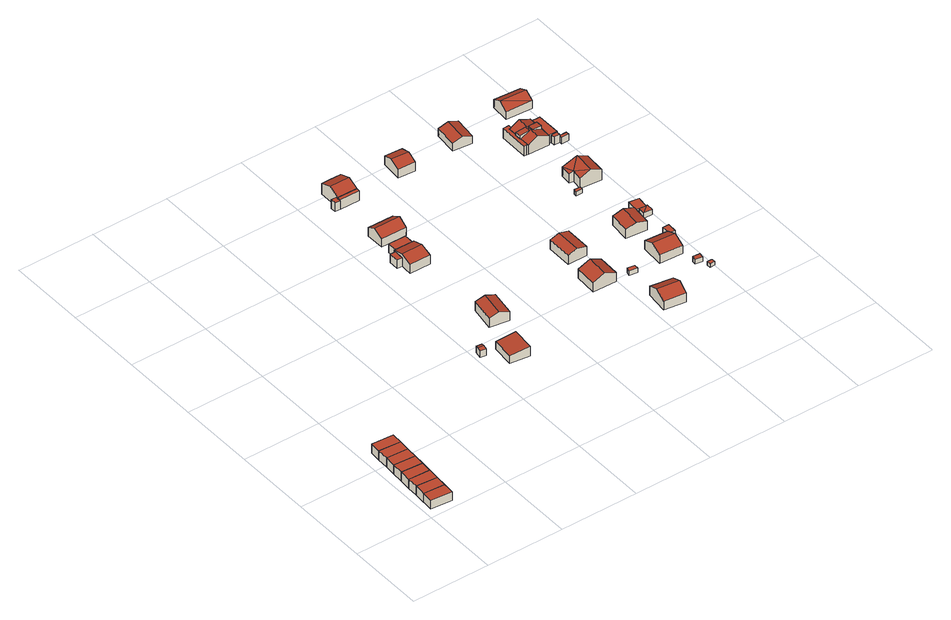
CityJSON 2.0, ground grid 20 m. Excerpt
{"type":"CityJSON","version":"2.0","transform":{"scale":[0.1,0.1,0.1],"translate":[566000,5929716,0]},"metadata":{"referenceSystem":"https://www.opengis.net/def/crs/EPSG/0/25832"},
"CityObjects":{
"building1":{"type":"Building","attributes":{"Grundfläche 2D":"16.022742","Grundhöhe NN":"1.752"},"geometry":[{"type":"Solid","lod":"3","boundaries":[[[[0,1,2,3]],[[4,5,3,2]],[[5,6,0,3]],[[6,7,1,0]],[[7,4,2,1]],[[7,6,5,4]]]],"semantics":{"surfaces":[{"type":"RoofSurface"},{"type":"WallSurface"},{"type":"GroundSurface"}],"values":[[0,1,1,1,1,2]]}}]},
"building2":{"type":"Building","attributes":{"Grundfläche 2D":"15.654918","Grundhöhe NN":"1.740"},"geometry":[{"type":"Solid","lod":"3","boundaries":[[[[8,2,1,9]],[[10,11,9,1]],[[11,12,8,9]],[[12,13,2,8]],[[13,10,1,2]],[[13,12,11,10]]]],"semantics":{"surfaces":[{"type":"RoofSurface"},{"type":"WallSurface"},{"type":"GroundSurface"}],"values":[[0,1,1,1,1,2]]}}]},
"building3":{"type":"Building","attributes":{"Grundfläche 2D":"15.712194","Grundhöhe NN":"1.718"},"geometry":[{"type":"Solid","lod":"3","boundaries":[[[[8,9,14,15]],[[12,11,9,8]],[[11,16,14,9]],[[16,17,15,14]],[[17,12,8,15]],[[16,11,12,17]]]],"semantics":{"surfaces":[{"type":"RoofSurface"},{"type":"WallSurface"},{"type":"GroundSurface"}],"values":[[0,1,1,1,1,2]]}}]},
"building4":{"type":"Building","attributes":{"Grundfläche 2D":"15.773403","Grundhöhe NN":"1.705"},"geometry":[{"type":"Solid","lod":"3","boundaries":[[[[15,14,18,19]],[[16,20,18,14]],[[20,21,19,18]],[[21,17,15,19]],[[17,16,14,15]],[[21,20,16,17]]]],"semantics":{"surfaces":[{"type":"RoofSurface"},{"type":"WallSurface"},{"type":"GroundSurface"}],"values":[[0,1,1,1,1,2]]}}]},
"building5":{"type":"Building","attributes":{"Grundfläche 2D":"15.739179","Grundhöhe NN":"1.698"},"geometry":[{"type":"Solid","lod":"3","boundaries":[[[[19,18,22,23]],[[21,20,18,19]],[[20,24,22,18]],[[24,25,23,22]],[[25,21,19,23]],[[24,20,21,25]]]],"semantics":{"surfaces":[{"type":"RoofSurface"},{"type":"WallSurface"},{"type":"GroundSurface"}],"values":[[0,1,1,1,1,2]]}}]},
"building6":{"type":"Building","attributes":{"Grundfläche 2D":"15.819618","Grundhöhe NN":"1.703"},"geometry":[{"type":"Solid","lod":"3","boundaries":[[[[23,22,26,27]],[[24,28,26,22]],[[28,29,27,26]],[[29,25,23,27]],[[25,24,22,23]],[[29,28,24,25]]]],"semantics":{"surfaces":[{"type":"RoofSurface"},{"type":"WallSurface"},{"type":"GroundSurface"}],"values":[[0,1,1,1,1,2]]}}]},
"building7":{"type":"Building","attributes":{"Grundfläche 2D":"15.883486","Grundhöhe NN":"1.692"},"geometry":[{"type":"Solid","lod":"3","boundaries":[[[[26,30,31,32,27]],[[28,33,30,26]],[[33,34,35,32,31,30]],[[35,29,27,32]],[[29,28,26,27]],[[35,34,33,28,29]]]],"semantics":{"surfaces":[{"type":"RoofSurface"},{"type":"WallSurface"},{"type":"GroundSurface"}],"values":[[0,1,1,1,1,2]]}}]},
"building8":{"type":"Building","attributes":{"Grundfläche 2D":"15.544474","Grundhöhe NN":"1.713"},"geometry":[{"type":"Solid","lod":"3","boundaries":[[[[31,30,36,37,32]],[[33,38,36,30]],[[38,39,37,36]],[[39,35,32,37]],[[32,35,34,33,30,31]],[[39,38,33,34,35]]]],"semantics":{"surfaces":[{"type":"RoofSurface"},{"type":"WallSurface"},{"type":"GroundSurface"}],"values":[[0,1,1,1,1,2]]}}]},
"building9":{"type":"Building","attributes":{"Grundfläche 2D":"2.943749","Grundhöhe NN":"0.930"},"geometry":[{"type":"Solid","lod":"3","boundaries":[[[[40,41,42,43]],[[44,40,43,45]],[[45,43,42,46,47]],[[44,45,47,48]],[[41,40,44,48,49]],[[42,41,49,46]],[[47,46,49,48]]]],"semantics":{"surfaces":[{"type":"RoofSurface"},{"type":"WallSurface"},{"type":"GroundSurface"}],"values":[[0,0,1,1,1,1,2]]}}]},
"building10":{"type":"Building","attributes":{"Grundfläche 2D":"29.399032","Grundhöhe NN":"1.070"},"geometry":[{"type":"Solid","lod":"3","boundaries":[[[[50,51,52,53]],[[54,55,53,52]],[[55,56,50,53]],[[56,57,51,50]],[[57,54,52,51]],[[57,56,55,54]]]],"semantics":{"surfaces":[{"type":"RoofSurface"},{"type":"WallSurface"},{"type":"GroundSurface"}],"values":[[0,1,1,1,1,2]]}}]},
"building11":{"type":"Building","attributes":{"Grundfläche 2D":"32.089972","Grundhöhe NN":"0.942"},"geometry":[{"type":"Solid","lod":"3","boundaries":[[[[58,59,60,61]],[[62,59,58,63]],[[61,60,64,65]],[[63,58,61,65,66]],[[62,63,66,67]],[[64,60,59,62,67]],[[65,64,67,66]]]],"semantics":{"surfaces":[{"type":"RoofSurface"},{"type":"WallSurface"},{"type":"GroundSurface"}],"values":[[0,0,1,1,1,1,2]]}}]},
"building12":{"type":"Building","attributes":{"Grundfläche 2D":"3.382128","Grundhöhe NN":"0.863"},"geometry":[{"type":"Solid","lod":"3","boundaries":[[[[68,69,70,71]],[[72,73,71,70]],[[73,74,68,71]],[[74,75,69,68]],[[75,72,70,69]],[[75,74,73,72]]]],"semantics":{"surfaces":[{"type":"RoofSurface"},{"type":"WallSurface"},{"type":"GroundSurface"}],"values":[[0,1,1,1,1,2]]}}]},
"building13":{"type":"Building","attributes":{"Grundfläche 2D":"30.651083","Grundhöhe NN":"0.891"},"geometry":[{"type":"Solid","lod":"3","boundaries":[[[[76,77,78,79]],[[80,81,78,77]],[[76,79,82,83]],[[80,77,76,83,84]],[[81,80,84,85]],[[79,78,81,85,82]],[[85,84,83,82]]]],"semantics":{"surfaces":[{"type":"RoofSurface"},{"type":"WallSurface"},{"type":"GroundSurface"}],"values":[[0,0,1,1,1,1,2]]}}]},
"building14":{"type":"Building","attributes":{"Grundfläche 2D":"11.685871","Grundhöhe NN":"0.798"},"geometry":[{"type":"Solid","lod":"3","boundaries":[[[[86,87,88,89]],[[90,91,89,88]],[[91,92,86,89]],[[92,93,87,86]],[[93,90,88,87]],[[93,92,91,90]]]],"semantics":{"surfaces":[{"type":"RoofSurface"},{"type":"WallSurface"},{"type":"GroundSurface"}],"values":[[0,1,1,1,1,2]]}}]},
"building15":{"type":"Building","attributes":{"Grundfläche 2D":"31.504351","Grundhöhe NN":"0.654"},"geometry":[{"type":"Solid","lod":"3","boundaries":[[[[94,95,96,97]],[[98,94,97,99]],[[99,97,96,100,101]],[[98,99,101,102]],[[95,94,98,102,103]],[[96,95,103,100]],[[101,100,103,102]]]],"semantics":{"surfaces":[{"type":"RoofSurface"},{"type":"WallSurface"},{"type":"GroundSurface"}],"values":[[0,0,1,1,1,1,2]]}}]},
"building16":{"type":"Building","attributes":{"Grundfläche 2D":"1.840896","Grundhöhe NN":"0.564"},"geometry":[{"type":"Solid","lod":"3","boundaries":[[[[104,105,106,107]],[[105,104,108,109]],[[106,105,109,110]],[[107,106,110,111]],[[104,107,111,108]],[[109,108,111,110]]]],"semantics":{"surfaces":[{"type":"RoofSurface"},{"type":"WallSurface"},{"type":"GroundSurface"}],"values":[[0,1,1,1,1,2]]}}]},
"building17":{"type":"Building","attributes":{"Grundfläche 2D":"4.432685","Grundhöhe NN":"0.646"},"geometry":[{"type":"Solid","lod":"3","boundaries":[[[[112,113,114,115]],[[116,117,115,114]],[[117,108,112,115]],[[108,118,113,112]],[[118,116,114,113]],[[118,108,117,116]]]],"semantics":{"surfaces":[{"type":"RoofSurface"},{"type":"WallSurface"},{"type":"GroundSurface"}],"values":[[0,1,1,1,1,2]]}}]},
"building18":{"type":"Building","attributes":{"Grundfläche 2D":"29.803149","Grundhöhe NN":"0.532"},"geometry":[{"type":"Solid","lod":"3","boundaries":[[[[119,120,121,122,123]],[[124,125,126,122,121]],[[120,119,123,127,128]],[[125,124,121,120,128,129]],[[126,125,129,130]],[[127,123,122,126,130]],[[129,128,127,130]]]],"semantics":{"surfaces":[{"type":"RoofSurface"},{"type":"WallSurface"},{"type":"GroundSurface"}],"values":[[0,0,1,1,1,1,2]]}}]},
"building19":{"type":"Building","attributes":{"Grundfläche 2D":"33.406333","Grundhöhe NN":"0.932"},"geometry":[{"type":"Solid","lod":"3","boundaries":[[[[131,132,133,134]],[[135,131,134,136]],[[136,134,133,137,138]],[[135,136,138,139]],[[132,131,135,139,140]],[[133,132,140,137]],[[138,137,140,139]]]],"semantics":{"surfaces":[{"type":"RoofSurface"},{"type":"WallSurface"},{"type":"GroundSurface"}],"values":[[0,0,1,1,1,1,2]]}}]},
"building20":{"type":"Building","attributes":{"Grundfläche 2D":"33.756618","Grundhöhe NN":"0.996"},"geometry":[{"type":"Solid","lod":"3","boundaries":[[[[141,142,143,144]],[[145,141,144,146]],[[146,144,143,147,148]],[[145,146,148,149]],[[142,141,145,149,150]],[[143,142,150,147]],[[148,147,150,149]]]],"semantics":{"surfaces":[{"type":"RoofSurface"},{"type":"WallSurface"},{"type":"GroundSurface"}],"values":[[0,0,1,1,1,1,2]]}}]},
"building21":{"type":"Building","attributes":{"Grundfläche 2D":"32.256429","Grundhöhe NN":"0.826"},"geometry":[{"type":"Solid","lod":"3","boundaries":[[[[151,152,153,154]],[[155,151,154,156]],[[156,154,153,157,158]],[[155,156,158,159]],[[152,151,155,159,160]],[[153,152,160,157]],[[158,157,160,159]]]],"semantics":{"surfaces":[{"type":"RoofSurface"},{"type":"WallSurface"},{"type":"GroundSurface"}],"values":[[0,0,1,1,1,1,2]]}}]},
"building22":{"type":"Building","attributes":{"Grundfläche 2D":"23.998250","Grundhöhe NN":"0.853"},"geometry":[{"type":"Solid","lod":"3","boundaries":[[[[161,162,163,164]],[[165,162,161,166]],[[164,163,167,168]],[[166,161,164,168,169]],[[165,166,169,170]],[[167,163,162,165,170]],[[169,168,167,170]]]],"semantics":{"surfaces":[{"type":"RoofSurface"},{"type":"WallSurface"},{"type":"GroundSurface"}],"values":[[0,0,1,1,1,1,2]]}}]},
"building23":{"type":"Building","attributes":{"Grundfläche 2D":"2.292501","Grundhöhe NN":"0.949"},"geometry":[{"type":"Solid","lod":"3","boundaries":[[[[171,172,173,174]],[[175,176,174,173]],[[176,177,171,174]],[[177,178,172,171]],[[178,175,173,172]],[[178,177,176,175]]]],"semantics":{"surfaces":[{"type":"RoofSurface"},{"type":"WallSurface"},{"type":"GroundSurface"}],"values":[[0,1,1,1,1,2]]}}]},
"building24":{"type":"Building","attributes":{"Grundfläche 2D":"33.845692","Grundhöhe NN":"1.097"},"geometry":[{"type":"Solid","lod":"3","boundaries":[[[[179,180,181,182]],[[183,180,179,184]],[[182,181,185,186]],[[184,179,182,186,187]],[[183,184,187,188]],[[185,181,180,183,188]],[[187,186,185,188]]]],"semantics":{"surfaces":[{"type":"RoofSurface"},{"type":"WallSurface"},{"type":"GroundSurface"}],"values":[[0,0,1,1,1,1,2]]}}]},
"building25":{"type":"Building","attributes":{"Grundfläche 2D":"2.068563","Grundhöhe NN":"1.267"},"geometry":[{"type":"Solid","lod":"3","boundaries":[[[[189,190,191,192]],[[193,194,192,191]],[[194,195,189,192]],[[195,196,190,189]],[[196,193,191,190]],[[196,195,194,193]]]],"semantics":{"surfaces":[{"type":"RoofSurface"},{"type":"WallSurface"},{"type":"GroundSurface"}],"values":[[0,1,1,1,1,2]]}}]},
"building26":{"type":"Building","attributes":{"Grundfläche 2D":"29.356598","Grundhöhe NN":"0.868"},"geometry":[{"type":"Solid","lod":"3","boundaries":[[[[197,198,199,200]],[[201,197,200,202]],[[202,200,199,203,204]],[[201,202,204,205]],[[198,197,201,205,206]],[[199,198,206,203]],[[204,203,206,205]]]],"semantics":{"surfaces":[{"type":"RoofSurface"},{"type":"WallSurface"},{"type":"GroundSurface"}],"values":[[0,0,1,1,1,1,2]]}}]},
"building27":{"type":"Building","attributes":{"Grundfläche 2D":"1.264710","Grundhöhe NN":"0.422"},"geometry":[{"type":"Solid","lod":"3","boundaries":[[[[207,208,209,210,211,212]],[[213,214,212,211]],[[214,215,207,212]],[[215,216,208,207]],[[216,217,209,208]],[[217,218,210,209]],[[218,213,211,210]],[[218,217,216,215,214,213]]]],"semantics":{"surfaces":[{"type":"RoofSurface"},{"type":"WallSurface"},{"type":"GroundSurface"}],"values":[[0,1,1,1,1,1,1,2]]}}]},
"building28":{"type":"Building","attributes":{"Grundfläche 2D":"29.698855","Grundhöhe NN":"0.874"},"geometry":[{"type":"Solid","lod":"3","boundaries":[[[[219,220,221,222]],[[223,220,219,224]],[[222,221,225,226]],[[224,219,222,226,227]],[[223,224,227,228]],[[225,221,220,223,228]],[[227,226,225,228]]]],"semantics":{"surfaces":[{"type":"RoofSurface"},{"type":"WallSurface"},{"type":"GroundSurface"}],"values":[[0,0,1,1,1,1,2]]}}]},
"building29":{"type":"Building","attributes":{"Grundfläche 2D":"3.907079","Grundhöhe NN":"1.116"},"geometry":[{"type":"Solid","lod":"3","boundaries":[[[[229,230,231,232]],[[233,234,232,231]],[[234,235,229,232]],[[235,236,230,229]],[[236,233,231,230]],[[236,235,234,233]]]],"semantics":{"surfaces":[{"type":"RoofSurface"},{"type":"WallSurface"},{"type":"GroundSurface"}],"values":[[0,1,1,1,1,2]]}}]},
"building30":{"type":"Building","attributes":{"Grundfläche 2D":"1.288707","Grundhöhe NN":"0.664"},"geometry":[{"type":"Solid","lod":"3","boundaries":[[[[237,238,239,240]],[[241,242,240,239]],[[242,243,237,240]],[[243,244,238,237]],[[244,241,239,238]],[[244,243,242,241]]]],"semantics":{"surfaces":[{"type":"RoofSurface"},{"type":"WallSurface"},{"type":"GroundSurface"}],"values":[[0,1,1,1,1,2]]}}]},
"building31":{"type":"Building","attributes":{"Grundfläche 2D":"3.933066","Grundhöhe NN":"0.873"},"geometry":[{"type":"Solid","lod":"3","boundaries":[[[[245,246,247]],[[248,249,250,246,245]],[[251,252,246,250]],[[252,253,247,246]],[[253,254,245,247]],[[254,255,248,245]],[[255,256,249,248]],[[256,251,250,249]],[[251,256,255,254,253,252]]]],"semantics":{"surfaces":[{"type":"RoofSurface"},{"type":"WallSurface"},{"type":"GroundSurface"}],"values":[[0,0,1,1,1,1,1,1,2]]}}]},
"building32":{"type":"Building","attributes":{"Grundfläche 2D":"7.517505","Grundhöhe NN":"0.773"},"geometry":[{"type":"Solid","lod":"3","boundaries":[[[[257,246,258,259]],[[246,257,260,261]],[[258,246,261,262]],[[259,258,262,263]],[[257,259,263,260]],[[261,260,263,262]]]],"semantics":{"surfaces":[{"type":"RoofSurface"},{"type":"WallSurface"},{"type":"GroundSurface"}],"values":[[0,1,1,1,1,2]]}}]},
"building33":{"type":"Building","attributes":{"Grundfläche 2D":"33.533250","Grundhöhe NN":"0.631"},"geometry":[{"type":"Solid","lod":"3","boundaries":[[[[264,265,266]],[[267,266,268]],[[269,266,267]],[[264,266,269]],[[270,269,267,271]],[[266,265,272,273]],[[268,266,273,274]],[[271,267,268,274,275]],[[270,271,275,276]],[[264,269,270,276,277]],[[265,264,277,272]],[[276,275,274,273,272,277]]]],"semantics":{"surfaces":[{"type":"RoofSurface"},{"type":"WallSurface"},{"type":"GroundSurface"}],"values":[[0,0,0,0,0,1,1,1,1,1,1,2]]}}]},
"building34":{"type":"Building","attributes":{"Grundfläche 2D":"7.487925","Grundhöhe NN":"0.722"},"geometry":[{"type":"Solid","lod":"3","boundaries":[[[[278,279,280,281,282,283,284,285,286,287,288,289]],[[282,281,290,291]],[[283,282,291,292]],[[284,283,292,293]],[[285,284,293,294]],[[286,285,294,295]],[[287,286,295,296]],[[288,287,296,297]],[[289,288,297,298]],[[278,289,298,299]],[[279,278,299,300]],[[280,279,300,301]],[[281,280,301,290]],[[292,291,290,301,300,299,298,297,296,295,294,293]]]],"semantics":{"surfaces":[{"type":"RoofSurface"},{"type":"WallSurface"},{"type":"GroundSurface"}],"values":[[0,1,1,1,1,1,1,1,1,1,1,1,1,2]]}}]},
"building35":{"type":"Building","attributes":{"Grundfläche 2D":"38.651439","Grundhöhe NN":"0.679"},"children":["building35-1","building35-2"],"geometry":[{"type":"Solid","lod":"3","boundaries":[[[[302,303,304,305,306,307,308,309,310]],[[311,309,308,307,306,312,313,314]],[[313,315,316,314]],[[305,304,303,302,310,317,318]],[[312,306,305,318,295]],[[313,312,295,294]],[[315,313,294,293]],[[316,315,293,292]],[[314,316,292,291]],[[311,314,291,290]],[[317,310,309,311,290]],[[317,290,291,292,293,294,295,318]]]],"semantics":{"surfaces":[{"type":"RoofSurface"},{"type":"WallSurface"},{"type":"GroundSurface"}],"values":[[0,0,0,1,1,1,1,1,1,1,1,2]]}}]},
"building35-1":{"type":"BuildingInstallation","parents":["building35"],"geometry":[{"type":"MultiSurface","lod":"3","boundaries":[[[319,320,321,322,323]],[[322,321,324]],[[319,323,325]],[[321,320,319,325,326,324]]],"semantics":{"surfaces":[{"type":"RoofSurface"},{"type":"WallSurface"}],"values":[0,1,1,1]}}]},
"building35-2":{"type":"BuildingInstallation","parents":["building35"],"geometry":[{"type":"MultiSurface","lod":"3","boundaries":[[[327,328,329,330,331,332,333]],[[327,316,314,329,328]],[[331,313,315,333,332]],[[327,333,315,316]]],"semantics":{"surfaces":[{"type":"RoofSurface"},{"type":"WallSurface"}],"values":[0,1,1,1]}}]},
"building36":{"type":"Building","attributes":{"Grundfläche 2D":"1.646659","Grundhöhe NN":"0.676"},"geometry":[{"type":"Solid","lod":"3","boundaries":[[[[334,335,336,337]],[[338,339,337,336]],[[339,340,334,337]],[[340,341,335,334]],[[341,338,336,335]],[[341,340,339,338]]]],"semantics":{"surfaces":[{"type":"RoofSurface"},{"type":"WallSurface"},{"type":"GroundSurface"}],"values":[[0,1,1,1,1,2]]}}]},
"building37":{"type":"Building","attributes":{"Grundfläche 2D":"14.146857","Grundhöhe NN":"0.661"},"geometry":[{"type":"Solid","lod":"3","boundaries":[[[[342,343,344,345,346,347]],[[348,343,342,347,349,338]],[[344,343,348,350]],[[345,344,350,351]],[[347,346,345,351,349]],[[349,351,350,348,338]]]],"semantics":{"surfaces":[{"type":"RoofSurface"},{"type":"WallSurface"},{"type":"GroundSurface"}],"values":[[0,1,1,1,1,2]]}}]},
"building38":{"type":"Building","attributes":{"Grundfläche 2D":"1.528305","Grundhöhe NN":"0.663"},"geometry":[{"type":"Solid","lod":"3","boundaries":[[[[352,353,354,355]],[[356,357,354,353]],[[357,358,355,354]],[[358,359,352,355]],[[359,356,353,352]],[[357,356,359,358]]]],"semantics":{"surfaces":[{"type":"RoofSurface"},{"type":"WallSurface"},{"type":"GroundSurface"}],"values":[[0,1,1,1,1,2]]}}]},
"building39":{"type":"Building","attributes":{"Grundfläche 2D":"32.550812","Grundhöhe NN":"0.667"},"geometry":[{"type":"Solid","lod":"3","boundaries":[[[[360,361,362]],[[363,361,360]],[[364,360,362,365]],[[365,362,361,366,367]],[[364,365,367,368]],[[363,360,364,368,369]],[[361,363,369,366]],[[367,366,369,368]]]],"semantics":{"surfaces":[{"type":"RoofSurface"},{"type":"WallSurface"},{"type":"GroundSurface"}],"values":[[0,0,0,1,1,1,1,2]]}}]}
},
"vertices":[
[62,7,42],[64,36,42],[10,40,42],[8,11,42],[10,40,18],[8,11,18],[62,7,18],[64,36,18],
[12,69,42],[66,65,42],[64,36,17],[66,65,17],[12,69,17],[10,40,17],
[68,94,42],[13,97,42],[68,94,17],[13,97,17],
[70,122,42],[15,126,42],[70,122,17],[15,126,17],
[72,151,42],[17,155,42],[72,151,17],[17,155,17],
[74,180,42],[19,183,42],[74,180,17],[19,183,17],
[76,208,42],[21,212,42],[20,212,42],[76,208,17],[21,212,17],[20,212,17],
[78,236,42],[22,240,42],[78,236,17],[22,240,17],
[409,371,30],[408,362,27],[423,360,27],[424,370,30],[411,381,27],[425,379,27],[423,360,9],[425,379,9],[411,381,9],[408,362,9],
[445,306,32],[495,299,38],[501,358,38],[450,363,32],[501,358,11],[450,363,11],[445,306,11],[495,299,11],
[520,491,42],[509,427,42],[534,423,34],[544,487,34],[484,431,34],[496,495,34],[534,423,9],[544,487,9],[496,495,9],[484,431,9],
[448,734,32],[448,709,32],[461,708,32],[462,734,32],[461,708,9],[462,734,9],[448,734,9],[448,709,9],
[513,678,34],[513,707,44],[461,708,44],[460,679,34],[514,737,34],[462,738,34],[460,679,9],[513,678,9],[514,737,9],[462,738,9],
[467,764,32],[467,738,32],[511,737,32],[511,763,32],[511,737,8],[511,763,8],[467,764,8],[467,738,8],
[466,812,44],[466,788,30],[531,787,30],[532,811,44],[466,836,30],[532,835,30],[531,787,7],[532,835,7],[466,836,7],[466,788,7],
[473,944,30],[473,959,30],[460,959,30],[460,945,30],[473,944,6],[473,959,6],[460,959,6],[460,945,6],
[473,944,33],[524,943,33],[524,952,33],[473,953,33],[524,952,6],[473,953,6],[524,943,6],
[495,1011,34],[474,1011,34],[474,981,45],[525,981,45],[525,1010,34],[473,959,36],[473,953,34],[524,952,34],[525,1010,5],[474,1011,5],[473,953,5],[524,952,5],
[765,390,48],[795,389,34],[797,445,34],[768,446,48],[735,391,34],[738,448,34],[797,445,9],[738,448,9],[735,391,9],[795,389,9],
[877,272,48],[882,301,34],[825,309,34],[821,279,48],[873,243,34],[817,250,34],[825,309,10],[817,250,10],[873,243,10],[882,301,10],
[773,498,41],[798,498,34],[799,563,34],[774,563,41],[748,498,34],[749,563,34],[799,563,8],[749,563,8],[748,498,8],[798,498,8],
[680,974,43],[636,977,43],[634,950,33],[678,947,33],[638,1004,33],[683,1001,33],[634,950,9],[678,947,9],[683,1001,9],[638,1004,9],
[832,399,22],[830,388,22],[850,385,22],[851,396,22],[850,385,9],[851,396,9],[832,399,9],[830,388,9],
[907,409,47],[966,405,47],[968,433,34],[909,438,34],[964,376,34],[905,380,34],[968,433,11],[909,438,11],[905,380,11],[964,376,11],
[981,327,26],[982,338,27],[964,340,27],[963,329,26],[964,340,13],[963,329,13],[981,327,13],[982,338,13],
[926,489,43],[953,487,34],[959,540,34],[931,543,43],[899,492,34],[904,545,34],[959,540,9],[904,545,9],[899,492,9],[953,487,9],
[1001,310,14],[1001,319,14],[999,319,14],[999,320,14],[988,320,14],[988,310,14],[988,320,4],[988,310,4],[1001,310,4],[1001,319,4],[999,319,4],[999,320,4],
[813,1008,39],[807,948,39],[831,946,30],[838,1005,30],[782,951,30],[788,1010,30],[831,946,9],[838,1005,9],[788,1010,9],[782,951,9],
[987,432,27],[988,456,27],[972,456,27],[971,433,27],[972,456,11],[971,433,11],[987,432,11],[988,456,11],
[904,681,19],[903,672,19],[919,672,19],[919,680,19],[919,672,7],[919,680,7],[904,681,7],[903,672,7],
[971,523,24],[990,539,24],[972,540,25],[993,522,24],[994,540,24],[990,540,24],[990,540,9],[990,539,9],[972,540,9],[971,523,9],[993,522,9],[994,540,9],
[965,541,25],[993,568,24],[967,571,25],[965,541,8],[990,539,8],[993,568,8],[967,571,8],
[921,745,31],[918,717,31],[929,716,35],[952,686,47],[926,688,34],[958,742,47],[985,739,34],[980,684,34],[918,717,6],[929,716,6],[926,688,6],[980,684,6],[985,739,6],[921,745,6],
[896,847,34],[902,847,34],[902,846,34],[905,846,34],[905,872,34],[903,872,34],[903,887,34],[905,887,34],[905,913,34],[912,913,34],[912,923,34],[896,923,34],[905,846,7],[905,872,7],[903,872,7],[903,887,7],[905,887,7],[905,913,7],[912,913,7],[912,923,7],[896,923,7],[896,847,7],[902,847,7],[902,846,7],
[961,848,33],[962,871,33],[962,909,33],[962,913,33],[932,913,47],[931,886,47],[931,871,47],[931,845,47],[961,845,33],[905,846,33],[905,913,33],[905,887,33],[905,872,33],[903,887,33],[903,872,33],[961,845,7],[962,913,7],
[960,871,43],[960,872,43],[960,887,43],[934,886,45],[934,871,45],[960,887,34],[960,871,34],[960,872,34],
[903,872,43],[905,872,43],[929,871,46],[929,885,46],[929,886,46],[905,887,43],[903,887,43],
[969,838,29],[984,837,29],[984,848,29],[969,848,29],[984,848,7],[969,848,7],[969,838,7],[984,837,7],
[984,848,30],[985,848,30],[985,909,30],[962,909,31],[962,871,31],[961,848,31],[985,848,7],[961,848,7],[985,909,7],[962,909,7],
[1003,839,25],[985,839,25],[985,831,25],[1003,831,25],[985,839,7],[985,831,7],[1003,831,7],[1003,839,7],
[941,992,42],[1006,964,29],[1008,988,42],[939,968,29],[943,1017,29],[1010,1012,29],[1006,964,7],[1010,1012,7],[943,1017,7],[939,968,7]
]}
